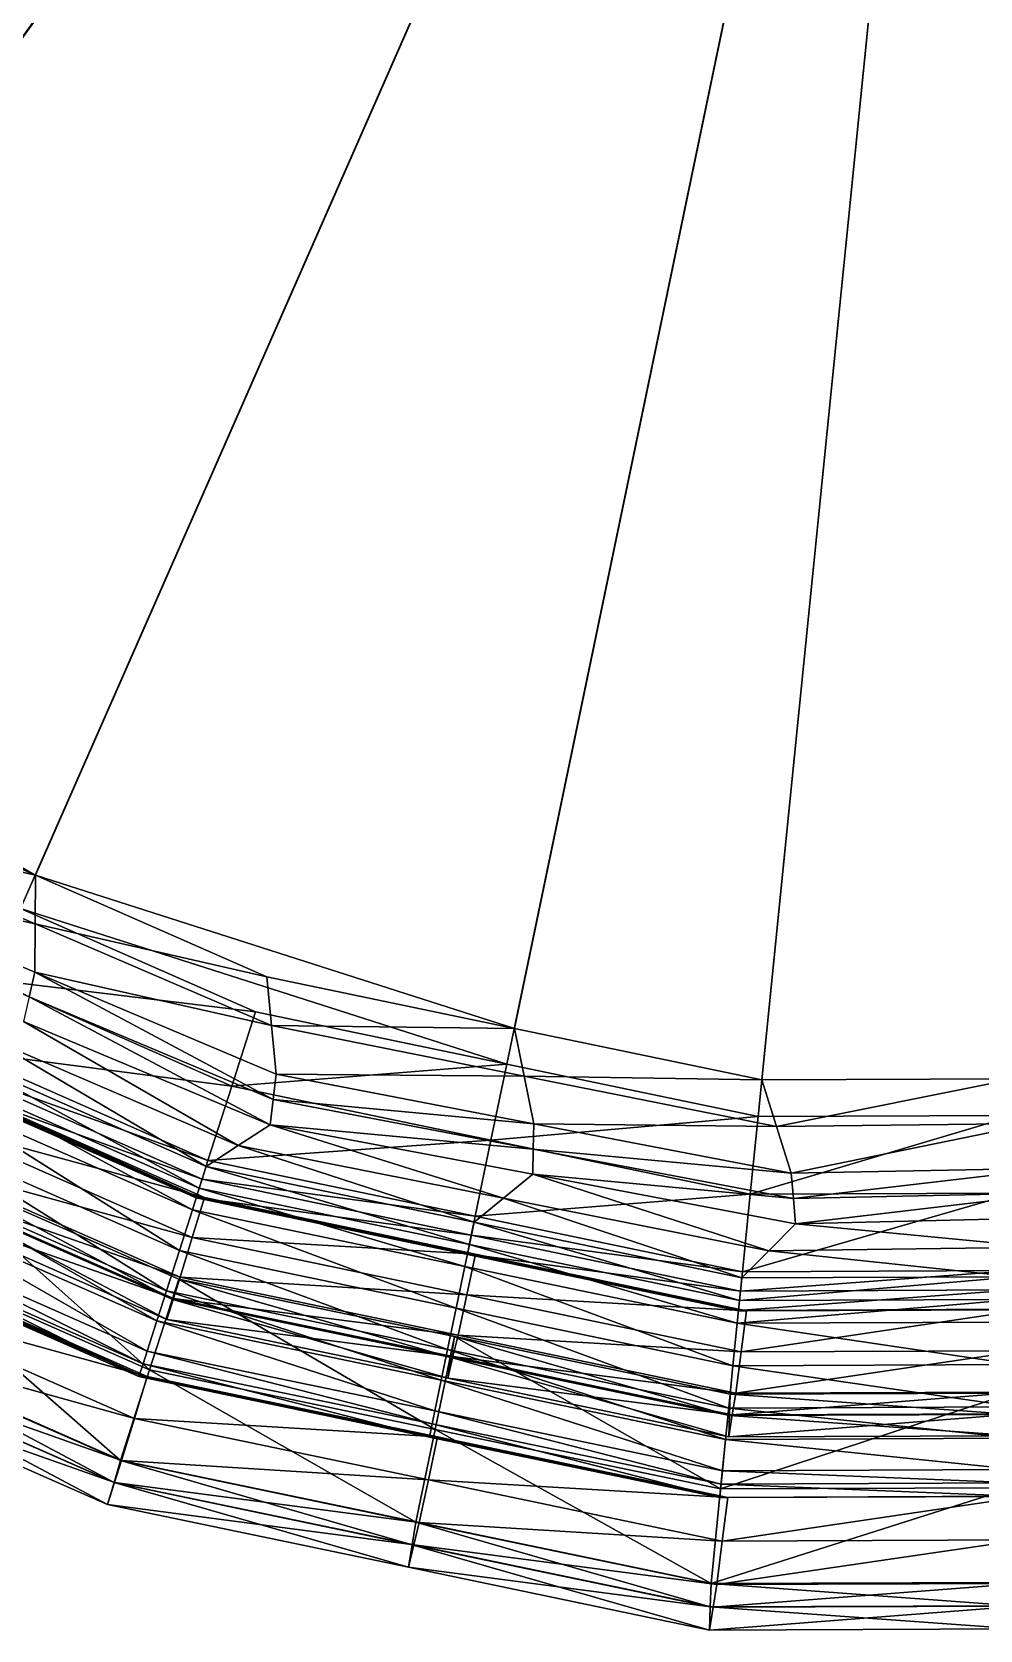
# Model space of a CAD drawing. Extents: x -0.89 to 1.27, y -1.13 to 1.5.
# Drawn here: x -0.168 to 0.181, y -1.134 to -0.547 of the extents above; entities that cross this region are included whole.
import ezdxf

# ---------------------------------------------------------------- set-up
doc = ezdxf.new("R2010")
doc.units = 0
doc.layers.add('NoName2', color=15, linetype='CONTINUOUS')

msp = doc.modelspace()

# ---------------------------------------------------------------- linework, layer by layer
at = {"layer": 'NoName2', "color": 0}
for points in [[(0.189727, -0.047198, 0.062977), (-0.474932, -0.650809, 0.062972), (-0.585905, -0.49943, 0.062969)], [(0.189721, -0.047525, 0.000983), (-0.574034, -0.492833, 0.000975), (-0.46476, -0.641896, 0.000978)], [(0.189727, -0.047198, 0.062977), (-0.33491, -0.775809, 0.062975), (-0.474932, -0.650809, 0.062972)], [(0.189721, -0.047525, 0.000983), (-0.46476, -0.641896, 0.000978), (-0.326882, -0.764982, 0.000981)], [(0.189727, -0.047198, 0.062977), (-0.171959, -0.868964, 0.062979), (-0.33491, -0.775809, 0.062975)], [(0.189721, -0.047525, 0.000983), (-0.326882, -0.764982, 0.000981), (-0.166427, -0.856711, 0.000985)], [(0.189727, -0.047198, 0.062977), (0.0068, -0.926205, 0.062982), (-0.171959, -0.868964, 0.062979)], [(0.189721, -0.047525, 0.000983), (-0.166427, -0.856711, 0.000985), (0.009595, -0.913075, 0.000988)], [(0.189727, -0.047198, 0.062977), (0.099188, -0.945431, 0.062984), (0.0068, -0.926205, 0.062982)], [(0.189721, -0.047525, 0.000983), (0.009595, -0.913075, 0.000988), (0.100568, -0.932007, 0.00099)], [(0.193554, -0.945028, 0.062985), (0.099188, -0.945431, 0.062984), (0.189727, -0.047198, 0.062977)], [(0.193489, -0.93161, 0.000991), (0.189721, -0.047525, 0.000983), (0.100568, -0.932007, 0.00099)], [(-0.166427, -0.856711, 0.000985), (-0.326882, -0.764982, 0.000981), (-0.251475, -0.819279, 0.000983)], [(-0.166427, -0.856711, 0.000985), (-0.251475, -0.819279, 0.000983), (-0.253504, -0.837122, 0.011694)], [(-0.16658, -0.874572, 0.011292), (-0.253504, -0.837122, 0.011694), (-0.255533, -0.854966, 0.022404)], [(-0.16658, -0.874572, 0.011292), (-0.166427, -0.856711, 0.000985), (-0.253504, -0.837122, 0.011694)], [(-0.166733, -0.892433, 0.021599), (-0.255533, -0.854966, 0.022404), (-0.168806, -0.901486, 0.023478)], [(-0.166733, -0.892433, 0.021599), (-0.16658, -0.874572, 0.011292), (-0.255533, -0.854966, 0.022404)], [(-0.081378, -0.894144, 0.000986), (-0.166427, -0.856711, 0.000985), (-0.16658, -0.874572, 0.011292)], [(0.009595, -0.913075, 0.000988), (-0.166427, -0.856711, 0.000985), (-0.081378, -0.894144, 0.000986)], [(-0.171959, -0.868964, 0.062979), (-0.085587, -0.906979, 0.06298), (-0.183423, -0.895073, 0.095732)], [(0.0068, -0.926205, 0.062982), (-0.085587, -0.906979, 0.06298), (-0.171959, -0.868964, 0.062979)], [(-0.079655, -0.912022, 0.01089), (-0.16658, -0.874572, 0.011292), (-0.166733, -0.892433, 0.021599)], [(-0.079655, -0.912022, 0.01089), (-0.081378, -0.894144, 0.000986), (-0.16658, -0.874572, 0.011292)], [(-0.079057, -0.939171, 0.022469), (-0.166733, -0.892433, 0.021599), (-0.168806, -0.901486, 0.023478)], [(-0.077933, -0.929901, 0.020795), (-0.079655, -0.912022, 0.01089), (-0.166733, -0.892433, 0.021599)], [(-0.077933, -0.929901, 0.020795), (-0.166733, -0.892433, 0.021599), (-0.079057, -0.939171, 0.022469)], [(-0.183423, -0.895073, 0.095732), (-0.094314, -0.934291, 0.095734), (-0.194886, -0.92118, 0.128486)], [(-0.085587, -0.906979, 0.06298), (-0.094314, -0.934291, 0.095734), (-0.183423, -0.895073, 0.095732)], [(0.009595, -0.913075, 0.000988), (-0.081378, -0.894144, 0.000986), (-0.079655, -0.912022, 0.01089)], [(-0.08018, -0.948442, 0.024144), (-0.168806, -0.901486, 0.023478), (-0.170879, -0.910538, 0.025356)], [(-0.079057, -0.939171, 0.022469), (-0.168806, -0.901486, 0.023478), (-0.08018, -0.948442, 0.024144)], [(-0.085587, -0.906979, 0.06298), (0.0068, -0.926205, 0.062982), (-0.094314, -0.934291, 0.095734)], [(-0.091928, -0.956101, 0.027034), (-0.170879, -0.910538, 0.025356), (-0.183299, -0.916894, 0.027639)], [(-0.08018, -0.948442, 0.024144), (-0.170879, -0.910538, 0.025356), (-0.091928, -0.956101, 0.027034)], [(0.013156, -0.930581, 0.010445), (0.009595, -0.913075, 0.000988), (-0.079655, -0.912022, 0.01089)], [(0.013156, -0.930581, 0.010445), (-0.079655, -0.912022, 0.01089), (-0.077933, -0.929901, 0.020795)], [(0.100568, -0.932007, 0.00099), (0.009595, -0.913075, 0.000988), (0.013156, -0.930581, 0.010445)], [(-0.194886, -0.92118, 0.128486), (-0.103041, -0.961604, 0.128488), (-0.197723, -0.927687, 0.161239)], [(-0.103675, -0.963759, 0.029924), (-0.183299, -0.916894, 0.027639), (-0.195719, -0.923249, 0.029923)], [(-0.094314, -0.934291, 0.095734), (-0.103041, -0.961604, 0.128488), (-0.194886, -0.92118, 0.128486)], [(-0.091928, -0.956101, 0.027034), (-0.183299, -0.916894, 0.027639), (-0.103675, -0.963759, 0.029924)], [(-0.197723, -0.927687, 0.161239), (-0.105201, -0.968409, 0.161241), (-0.20056, -0.934195, 0.193993)], [(-0.106235, -0.971755, 0.029925), (-0.195719, -0.923249, 0.029923), (-0.199082, -0.93089, 0.029923)], [(-0.103041, -0.961604, 0.128488), (-0.105201, -0.968409, 0.161241), (-0.197723, -0.927687, 0.161239)], [(-0.103675, -0.963759, 0.029924), (-0.195719, -0.923249, 0.029923), (-0.106235, -0.971755, 0.029925)], [(0.0068, -0.926205, 0.062982), (0.001001, -0.954127, 0.095736), (-0.094314, -0.934291, 0.095734)], [(0.0068, -0.926205, 0.062982), (0.099188, -0.945431, 0.062984), (0.001001, -0.954127, 0.095736)], [(-0.108795, -0.979751, 0.029925), (-0.199082, -0.93089, 0.029923), (-0.202445, -0.938532, 0.029923)], [(-0.106235, -0.971755, 0.029925), (-0.199082, -0.93089, 0.029923), (-0.108795, -0.979751, 0.029925)], [(0.016716, -0.948086, 0.019903), (-0.077933, -0.929901, 0.020795), (-0.079057, -0.939171, 0.022469)], [(0.016716, -0.948086, 0.019903), (0.013156, -0.930581, 0.010445), (-0.077933, -0.929901, 0.020795)], [(0.105966, -0.949139, 0.010001), (0.013156, -0.930581, 0.010445), (0.016716, -0.948086, 0.019903)], [(0.105966, -0.949139, 0.010001), (0.100568, -0.932007, 0.00099), (0.013156, -0.930581, 0.010445)], [(0.193489, -0.93161, 0.000991), (0.100568, -0.932007, 0.00099), (0.105966, -0.949139, 0.010001)], [(0.200607, -0.947995, 0.009532), (0.193489, -0.93161, 0.000991), (0.105966, -0.949139, 0.010001)], [(-0.113567, -0.994651, 0.045885), (-0.202445, -0.938532, 0.029923), (-0.208714, -0.952775, 0.045883)], [(-0.197564, -0.934168, 3.374561), (-0.104367, -0.975228, 3.374632), (-0.203205, -0.948299, 3.402791)], [(-0.108795, -0.979751, 0.029925), (-0.202445, -0.938532, 0.029923), (-0.113567, -0.994651, 0.045885)], [(-0.200564, -0.934345, 2.848745), (-0.107364, -0.975365, 2.848746), (-0.199064, -0.934257, 3.111653)], [(-0.200563, -0.934323, 0.2595), (-0.107363, -0.975344, 0.259502), (-0.200564, -0.934334, 1.554122)], [(-0.107363, -0.975344, 0.259502), (-0.107364, -0.975354, 1.554124), (-0.200564, -0.934334, 1.554122)], [(-0.200564, -0.934334, 1.554122), (-0.107364, -0.975354, 1.554124), (-0.200564, -0.934345, 2.848745)], [(-0.107364, -0.975354, 1.554124), (-0.107364, -0.975365, 2.848746), (-0.200564, -0.934345, 2.848745)], [(-0.200562, -0.934259, 0.226746), (-0.107362, -0.975279, 0.226748), (-0.200563, -0.934323, 0.2595)], [(-0.107362, -0.975279, 0.226748), (-0.107363, -0.975344, 0.259502), (-0.200563, -0.934323, 0.2595)], [(-0.20056, -0.934195, 0.193993), (-0.107361, -0.975215, 0.193995), (-0.200562, -0.934259, 0.226746)], [(-0.107361, -0.975215, 0.193995), (-0.107362, -0.975279, 0.226748), (-0.200562, -0.934259, 0.226746)], [(-0.105201, -0.968409, 0.161241), (-0.107361, -0.975215, 0.193995), (-0.20056, -0.934195, 0.193993)], [(-0.199064, -0.934257, 3.111653), (-0.105865, -0.975296, 3.111689), (-0.197564, -0.934168, 3.374561)], [(-0.107364, -0.975365, 2.848746), (-0.105865, -0.975296, 3.111689), (-0.199064, -0.934257, 3.111653)], [(-0.105865, -0.975296, 3.111689), (-0.104367, -0.975228, 3.374632), (-0.197564, -0.934168, 3.374561)], [(-0.094314, -0.934291, 0.095734), (0.001001, -0.954127, 0.095736), (-0.103041, -0.961604, 0.128488)], [(0.016567, -0.957372, 0.021381), (-0.079057, -0.939171, 0.022469), (-0.08018, -0.948442, 0.024144)], [(0.016567, -0.957372, 0.021381), (0.016716, -0.948086, 0.019903), (-0.079057, -0.939171, 0.022469)], [(0.099188, -0.945431, 0.062984), (0.096317, -0.973962, 0.095737), (0.001001, -0.954127, 0.095736)], [(0.193554, -0.945028, 0.062985), (0.193674, -0.973547, 0.095739), (0.096317, -0.973962, 0.095737)], [(0.099188, -0.945431, 0.062984), (0.193554, -0.945028, 0.062985), (0.096317, -0.973962, 0.095737)], [(-0.203205, -0.948299, 3.402791), (-0.108834, -0.989861, 3.402864), (-0.208845, -0.962429, 3.431021)], [(-0.104367, -0.975228, 3.374632), (-0.108834, -0.989861, 3.402864), (-0.203205, -0.948299, 3.402791)], [(0.005599, -0.975453, 0.026392), (-0.08018, -0.948442, 0.024144), (-0.091928, -0.956101, 0.027034)], [(0.016417, -0.966658, 0.022858), (-0.08018, -0.948442, 0.024144), (0.005599, -0.975453, 0.026392)], [(0.016417, -0.966658, 0.022858), (0.016567, -0.957372, 0.021381), (-0.08018, -0.948442, 0.024144)], [(0.111365, -0.966271, 0.019012), (0.016716, -0.948086, 0.019903), (0.016567, -0.957372, 0.021381)], [(0.111365, -0.966271, 0.019012), (0.105966, -0.949139, 0.010001), (0.016716, -0.948086, 0.019903)], [(0.200607, -0.947995, 0.009532), (0.105966, -0.949139, 0.010001), (0.111365, -0.966271, 0.019012)], [(0.207726, -0.96438, 0.018072), (0.200607, -0.947995, 0.009532), (0.111365, -0.966271, 0.019012)], [(-0.118339, -1.009553, 0.061845), (-0.208714, -0.952775, 0.045883), (-0.214983, -0.967017, 0.061843)], [(-0.113567, -0.994651, 0.045885), (-0.208714, -0.952775, 0.045883), (-0.118339, -1.009553, 0.061845)], [(-0.00522, -0.984248, 0.029926), (-0.091928, -0.956101, 0.027034), (-0.103675, -0.963759, 0.029924)], [(0.001001, -0.954127, 0.095736), (-0.004797, -0.982049, 0.128489), (-0.103041, -0.961604, 0.128488)], [(0.005599, -0.975453, 0.026392), (-0.091928, -0.956101, 0.027034), (-0.00522, -0.984248, 0.029926)], [(0.001001, -0.954127, 0.095736), (0.096317, -0.973962, 0.095737), (-0.004797, -0.982049, 0.128489)], [(-0.208845, -0.962429, 3.431021), (-0.1133, -1.004494, 3.431094), (-0.211826, -0.969998, 3.458947)], [(-0.108834, -0.989861, 3.402864), (-0.1133, -1.004494, 3.431094), (-0.208845, -0.962429, 3.431021)], [(-0.103041, -0.961604, 0.128488), (-0.004797, -0.982049, 0.128489), (-0.105201, -0.968409, 0.161241)], [(0.11219, -0.975572, 0.020292), (0.016567, -0.957372, 0.021381), (0.016417, -0.966658, 0.022858)], [(0.11219, -0.975572, 0.020292), (0.111365, -0.966271, 0.019012), (0.016567, -0.957372, 0.021381)], [(-0.124487, -1.038559, 3.541458), (-0.222624, -0.995417, 3.541391), (-0.208586, -0.963559, 3.541404)], [(-0.214983, -0.967017, 0.061843), (-0.219624, -0.977563, 0.094484), (-0.121872, -1.020586, 0.094486)], [(-0.118339, -1.009553, 0.061845), (-0.214983, -0.967017, 0.061843), (-0.121872, -1.020586, 0.094486)], [(-0.211696, -0.970563, 3.514138), (-0.116007, -1.012645, 3.514206), (-0.208586, -0.963559, 3.541404)], [(-0.113807, -1.005225, 3.541469), (-0.124487, -1.038559, 3.541458), (-0.208586, -0.963559, 3.541404)], [(-0.116007, -1.012645, 3.514206), (-0.113807, -1.005225, 3.541469), (-0.208586, -0.963559, 3.541404)], [(-0.105201, -0.968409, 0.161241), (-0.006233, -0.989005, 0.161243), (-0.107361, -0.975215, 0.193995)], [(-0.006921, -0.992422, 0.029926), (-0.103675, -0.963759, 0.029924), (-0.106235, -0.971755, 0.029925)], [(-0.004797, -0.982049, 0.128489), (-0.006233, -0.989005, 0.161243), (-0.105201, -0.968409, 0.161241)], [(-0.00522, -0.984248, 0.029926), (-0.103675, -0.963759, 0.029924), (-0.006921, -0.992422, 0.029926)], [(0.103125, -0.994805, 0.02575), (0.016417, -0.966658, 0.022858), (0.005599, -0.975453, 0.026392)], [(0.113014, -0.984873, 0.021572), (0.016417, -0.966658, 0.022858), (0.103125, -0.994805, 0.02575)], [(0.113014, -0.984873, 0.021572), (0.11219, -0.975572, 0.020292), (0.016417, -0.966658, 0.022858)], [(0.207726, -0.96438, 0.018072), (0.111365, -0.966271, 0.019012), (0.11219, -0.975572, 0.020292)], [(0.209507, -0.973493, 0.01917), (0.207726, -0.96438, 0.018072), (0.11219, -0.975572, 0.020292)], [(-0.211826, -0.969998, 3.458947), (-0.115754, -1.012279, 3.459018), (-0.214806, -0.977567, 3.486873)], [(-0.214806, -0.977567, 3.486873), (-0.118207, -1.020065, 3.486943), (-0.211696, -0.970563, 3.514138)], [(-0.1133, -1.004494, 3.431094), (-0.115754, -1.012279, 3.459018), (-0.211826, -0.969998, 3.458947)], [(-0.118207, -1.020065, 3.486943), (-0.116007, -1.012645, 3.514206), (-0.211696, -0.970563, 3.514138)], [(-0.008622, -1.000597, 0.029926), (-0.106235, -0.971755, 0.029925), (-0.108795, -0.979751, 0.029925)], [(-0.006921, -0.992422, 0.029926), (-0.106235, -0.971755, 0.029925), (-0.008622, -1.000597, 0.029926)], [(0.096317, -0.973962, 0.095737), (0.093446, -1.002493, 0.128491), (-0.004797, -0.982049, 0.128489)], [(0.193674, -0.973547, 0.095739), (0.193793, -1.002065, 0.128493), (0.093446, -1.002493, 0.128491)], [(0.096317, -0.973962, 0.095737), (0.193674, -0.973547, 0.095739), (0.093446, -1.002493, 0.128491)], [(0.209507, -0.973493, 0.01917), (0.11219, -0.975572, 0.020292), (0.113014, -0.984873, 0.021572)], [(0.211288, -0.982607, 0.020267), (0.209507, -0.973493, 0.01917), (0.113014, -0.984873, 0.021572)], [(-0.219624, -0.977563, 0.094484), (-0.224266, -0.988109, 0.127125), (-0.125405, -1.03162, 0.127127)], [(-0.121872, -1.020586, 0.094486), (-0.219624, -0.977563, 0.094484), (-0.125405, -1.03162, 0.127127)], [(-0.115754, -1.012279, 3.459018), (-0.118207, -1.020065, 3.486943), (-0.214806, -0.977567, 3.486873)], [(-0.108795, -0.979751, 0.029925), (-0.113567, -0.994651, 0.045885), (-0.011792, -1.015831, 0.045887)], [(-0.104367, -0.975228, 3.374632), (-0.004692, -0.996023, 3.374705), (-0.108834, -0.989861, 3.402864)], [(-0.008622, -1.000597, 0.029926), (-0.108795, -0.979751, 0.029925), (-0.011792, -1.015831, 0.045887)], [(-0.107364, -0.975365, 2.848746), (-0.007672, -0.996111, 2.848748), (-0.105865, -0.975296, 3.111689)], [(-0.107363, -0.975344, 0.259502), (-0.007671, -0.996089, 0.259503), (-0.107364, -0.975354, 1.554124)], [(-0.007671, -0.996089, 0.259503), (-0.007672, -0.9961, 1.554126), (-0.107364, -0.975354, 1.554124)], [(-0.107364, -0.975354, 1.554124), (-0.007672, -0.9961, 1.554126), (-0.107364, -0.975365, 2.848746)], [(-0.007672, -0.9961, 1.554126), (-0.007672, -0.996111, 2.848748), (-0.107364, -0.975365, 2.848746)], [(-0.107362, -0.975279, 0.226748), (-0.00767, -0.996025, 0.22675), (-0.107363, -0.975344, 0.259502)], [(-0.00767, -0.996025, 0.22675), (-0.007671, -0.996089, 0.259503), (-0.107363, -0.975344, 0.259502)], [(-0.107361, -0.975215, 0.193995), (-0.007669, -0.995961, 0.193996), (-0.107362, -0.975279, 0.226748)], [(-0.007669, -0.995961, 0.193996), (-0.00767, -0.996025, 0.22675), (-0.107362, -0.975279, 0.226748)], [(-0.006233, -0.989005, 0.161243), (-0.007669, -0.995961, 0.193996), (-0.107361, -0.975215, 0.193995)], [(-0.105865, -0.975296, 3.111689), (-0.006182, -0.996067, 3.111727), (-0.104367, -0.975228, 3.374632)], [(-0.007672, -0.996111, 2.848748), (-0.006182, -0.996067, 3.111727), (-0.105865, -0.975296, 3.111689)], [(-0.006182, -0.996067, 3.111727), (-0.004692, -0.996023, 3.374705), (-0.104367, -0.975228, 3.374632)], [(0.093235, -1.004736, 0.029928), (0.005599, -0.975453, 0.026392), (-0.00522, -0.984248, 0.029926)], [(0.103125, -0.994805, 0.02575), (0.005599, -0.975453, 0.026392), (0.093235, -1.004736, 0.029928)], [(0.092393, -1.01309, 0.029928), (-0.00522, -0.984248, 0.029926), (-0.006921, -0.992422, 0.029926)], [(-0.004797, -0.982049, 0.128489), (0.093446, -1.002493, 0.128491), (-0.006233, -0.989005, 0.161243)], [(0.093235, -1.004736, 0.029928), (-0.00522, -0.984248, 0.029926), (0.092393, -1.01309, 0.029928)], [(0.202543, -0.993457, 0.025099), (0.113014, -0.984873, 0.021572), (0.103125, -0.994805, 0.02575)], [(0.211288, -0.982607, 0.020267), (0.113014, -0.984873, 0.021572), (0.202543, -0.993457, 0.025099)], [(-0.226243, -0.9926, 0.159765), (-0.22822, -0.997092, 0.192406), (-0.128415, -1.041019, 0.192408)], [(-0.224266, -0.988109, 0.127125), (-0.226243, -0.9926, 0.159765), (-0.12691, -1.036319, 0.159767)], [(-0.12691, -1.036319, 0.159767), (-0.226243, -0.9926, 0.159765), (-0.128415, -1.041019, 0.192408)], [(-0.125405, -1.03162, 0.127127), (-0.224266, -0.988109, 0.127125), (-0.12691, -1.036319, 0.159767)], [(-0.108834, -0.989861, 3.402864), (-0.007904, -1.010911, 3.402937), (-0.1133, -1.004494, 3.431094)], [(-0.004692, -0.996023, 3.374705), (-0.007904, -1.010911, 3.402937), (-0.108834, -0.989861, 3.402864)], [(0.091551, -1.021443, 0.029928), (-0.006921, -0.992422, 0.029926), (-0.008622, -1.000597, 0.029926)], [(-0.006233, -0.989005, 0.161243), (0.092735, -1.0096, 0.161245), (-0.007669, -0.995961, 0.193996)], [(0.092393, -1.01309, 0.029928), (-0.006921, -0.992422, 0.029926), (0.091551, -1.021443, 0.029928)], [(0.093446, -1.002493, 0.128491), (0.092735, -1.0096, 0.161245), (-0.006233, -0.989005, 0.161243)], [(-0.135167, -1.071893, 3.541447), (-0.236662, -1.027275, 3.541376), (-0.222624, -0.995417, 3.541391)], [(-0.225173, -0.996958, 3.374549), (-0.231161, -1.011856, 3.402777), (-0.125372, -1.040928, 3.374626)], [(-0.22822, -0.997092, 0.192406), (-0.228218, -0.997087, 0.225047), (-0.128414, -1.041014, 0.225049)], [(-0.128415, -1.041019, 0.192408), (-0.22822, -0.997092, 0.192406), (-0.128414, -1.041014, 0.225049)], [(-0.228218, -0.997112, 2.851573), (-0.226695, -0.997036, 3.113062), (-0.126893, -1.040983, 3.113101)], [(-0.228218, -0.997087, 0.225047), (-0.228217, -0.997084, 0.257687), (-0.128413, -1.04101, 0.257689)], [(-0.128414, -1.041014, 0.225049), (-0.228218, -0.997087, 0.225047), (-0.128413, -1.04101, 0.257689)], [(-0.228217, -0.997098, 1.55463), (-0.228218, -0.997112, 2.851573), (-0.128413, -1.041039, 2.851576)], [(-0.128413, -1.041039, 2.851576), (-0.228218, -0.997112, 2.851573), (-0.126893, -1.040983, 3.113101)], [(-0.228217, -0.997084, 0.257687), (-0.228217, -0.997098, 1.55463), (-0.128413, -1.041024, 1.554632)], [(-0.128413, -1.04101, 0.257689), (-0.228217, -0.997084, 0.257687), (-0.128413, -1.041024, 1.554632)], [(-0.128413, -1.041024, 1.554632), (-0.228217, -0.997098, 1.55463), (-0.128413, -1.041039, 2.851576)], [(-0.226695, -0.997036, 3.113062), (-0.225173, -0.996958, 3.374549), (-0.126893, -1.040983, 3.113101)], [(-0.126893, -1.040983, 3.113101), (-0.225173, -0.996958, 3.374549), (-0.125372, -1.040928, 3.374626)], [(-0.124487, -1.038559, 3.541458), (-0.135167, -1.071893, 3.541447), (-0.222624, -0.995417, 3.541391)], [(-0.113567, -0.994651, 0.045885), (-0.118339, -1.009553, 0.061845), (-0.014963, -1.031065, 0.061847)], [(-0.011792, -1.015831, 0.045887), (-0.113567, -0.994651, 0.045885), (-0.014963, -1.031065, 0.061847)], [(-0.004692, -0.996023, 3.374705), (0.094983, -1.016819, 3.374778), (-0.007904, -1.010911, 3.402937)], [(-0.007672, -0.996111, 2.848748), (0.09202, -1.016856, 2.848749), (-0.006182, -0.996067, 3.111727)], [(-0.007671, -0.996089, 0.259503), (0.092021, -1.016835, 0.259505), (-0.007672, -0.9961, 1.554126)], [(0.092021, -1.016835, 0.259505), (0.09202, -1.016846, 1.554128), (-0.007672, -0.9961, 1.554126)], [(-0.007672, -0.9961, 1.554126), (0.09202, -1.016846, 1.554128), (-0.007672, -0.996111, 2.848748)], [(0.09202, -1.016846, 1.554128), (0.09202, -1.016856, 2.848749), (-0.007672, -0.996111, 2.848748)], [(-0.00767, -0.996025, 0.22675), (0.092022, -1.016771, 0.226752), (-0.007671, -0.996089, 0.259503)], [(0.092022, -1.016771, 0.226752), (0.092021, -1.016835, 0.259505), (-0.007671, -0.996089, 0.259503)], [(-0.007669, -0.995961, 0.193996), (0.092024, -1.016707, 0.193998), (-0.00767, -0.996025, 0.22675)], [(0.092024, -1.016707, 0.193998), (0.092022, -1.016771, 0.226752), (-0.00767, -0.996025, 0.22675)], [(0.092735, -1.0096, 0.161245), (0.092024, -1.016707, 0.193998), (-0.007669, -0.995961, 0.193996)], [(-0.006182, -0.996067, 3.111727), (0.093501, -1.016838, 3.111764), (-0.004692, -0.996023, 3.374705)], [(0.09202, -1.016856, 2.848749), (0.093501, -1.016838, 3.111764), (-0.006182, -0.996067, 3.111727)], [(0.093501, -1.016838, 3.111764), (0.094983, -1.016819, 3.374778), (-0.004692, -0.996023, 3.374705)], [(0.193799, -1.004308, 0.02993), (0.103125, -0.994805, 0.02575), (0.093235, -1.004736, 0.029928)], [(0.202543, -0.993457, 0.025099), (0.103125, -0.994805, 0.02575), (0.193799, -1.004308, 0.02993)], [(-0.008622, -1.000597, 0.029926), (-0.011792, -1.015831, 0.045887), (0.089982, -1.03701, 0.045889)], [(0.091551, -1.021443, 0.029928), (-0.008622, -1.000597, 0.029926), (0.089982, -1.03701, 0.045889)], [(0.193799, -1.004308, 0.02993), (0.093235, -1.004736, 0.029928), (0.092393, -1.01309, 0.029928)], [(0.193834, -1.012657, 0.02993), (0.193799, -1.004308, 0.02993), (0.092393, -1.01309, 0.029928)], [(0.193793, -1.002065, 0.128493), (0.193822, -1.009169, 0.161246), (0.092735, -1.0096, 0.161245)], [(0.093446, -1.002493, 0.128491), (0.193793, -1.002065, 0.128493), (0.092735, -1.0096, 0.161245)], [(-0.019529, -1.06041, 3.541533), (-0.124487, -1.038559, 3.541458), (-0.113807, -1.005225, 3.541469)], [(-0.118339, -1.009553, 0.061845), (-0.121872, -1.020586, 0.094486), (-0.017311, -1.042346, 0.094488)], [(-0.014963, -1.031065, 0.061847), (-0.118339, -1.009553, 0.061845), (-0.017311, -1.042346, 0.094488)], [(-0.116007, -1.012645, 3.514206), (-0.013666, -1.033959, 3.51428), (-0.113807, -1.005225, 3.541469)], [(-0.1133, -1.004494, 3.431094), (-0.011115, -1.025799, 3.43117), (-0.115754, -1.012279, 3.459018)], [(-0.013666, -1.033959, 3.51428), (-0.01244, -1.026328, 3.541541), (-0.113807, -1.005225, 3.541469)], [(-0.01244, -1.026328, 3.541541), (-0.019529, -1.06041, 3.541533), (-0.113807, -1.005225, 3.541469)], [(-0.007904, -1.010911, 3.402937), (-0.011115, -1.025799, 3.43117), (-0.1133, -1.004494, 3.431094)], [(0.193822, -1.009169, 0.161246), (0.193851, -1.016272, 0.194), (0.092024, -1.016707, 0.193998)], [(0.092735, -1.0096, 0.161245), (0.193822, -1.009169, 0.161246), (0.092024, -1.016707, 0.193998)], [(-0.231161, -1.011856, 3.402777), (-0.237148, -1.026754, 3.431005), (-0.130103, -1.056363, 3.402854)], [(-0.125372, -1.040928, 3.374626), (-0.231161, -1.011856, 3.402777), (-0.130103, -1.056363, 3.402854)], [(-0.115754, -1.012279, 3.459018), (-0.013004, -1.033695, 3.459094), (-0.118207, -1.020065, 3.486943)], [(-0.118207, -1.020065, 3.486943), (-0.014893, -1.041589, 3.487019), (-0.116007, -1.012645, 3.514206)], [(-0.014893, -1.041589, 3.487019), (-0.013666, -1.033959, 3.51428), (-0.116007, -1.012645, 3.514206)], [(-0.011115, -1.025799, 3.43117), (-0.013004, -1.033695, 3.459094), (-0.115754, -1.012279, 3.459018)], [(-0.011792, -1.015831, 0.045887), (-0.014963, -1.031065, 0.061847), (0.088413, -1.052578, 0.061849)], [(0.089982, -1.03701, 0.045889), (-0.011792, -1.015831, 0.045887), (0.088413, -1.052578, 0.061849)], [(-0.007904, -1.010911, 3.402937), (0.093027, -1.031962, 3.403012), (-0.011115, -1.025799, 3.43117)], [(0.094983, -1.016819, 3.374778), (0.093027, -1.031962, 3.403012), (-0.007904, -1.010911, 3.402937)], [(0.193834, -1.012657, 0.02993), (0.092393, -1.01309, 0.029928), (0.091551, -1.021443, 0.029928)], [(0.19387, -1.021006, 0.02993), (0.193834, -1.012657, 0.02993), (0.091551, -1.021443, 0.029928)], [(-0.121872, -1.020586, 0.094486), (-0.125405, -1.03162, 0.127127), (-0.019658, -1.053627, 0.127129)], [(-0.017311, -1.042346, 0.094488), (-0.121872, -1.020586, 0.094486), (-0.019658, -1.053627, 0.127129)], [(-0.013004, -1.033695, 3.459094), (-0.014893, -1.041589, 3.487019), (-0.118207, -1.020065, 3.486943)], [(0.091551, -1.021443, 0.029928), (0.089982, -1.03701, 0.045889), (0.193936, -1.036567, 0.04589)], [(0.19387, -1.021006, 0.02993), (0.091551, -1.021443, 0.029928), (0.193936, -1.036567, 0.04589)], [(0.193848, -1.016401, 0.259507), (0.193847, -1.016412, 1.554129), (0.09202, -1.016846, 1.554128)], [(0.092021, -1.016835, 0.259505), (0.193848, -1.016401, 0.259507), (0.09202, -1.016846, 1.554128)], [(0.193847, -1.016412, 1.554129), (0.193847, -1.016423, 2.848752), (0.09202, -1.016856, 2.848749)], [(0.09202, -1.016846, 1.554128), (0.193847, -1.016412, 1.554129), (0.09202, -1.016856, 2.848749)], [(0.09202, -1.016856, 2.848749), (0.193847, -1.016423, 2.848752), (0.093501, -1.016838, 3.111764)], [(0.193849, -1.016336, 0.226753), (0.193848, -1.016401, 0.259507), (0.092021, -1.016835, 0.259505)], [(0.092022, -1.016771, 0.226752), (0.193849, -1.016336, 0.226753), (0.092021, -1.016835, 0.259505)], [(0.193851, -1.016272, 0.194), (0.193849, -1.016336, 0.226753), (0.092022, -1.016771, 0.226752)], [(0.092024, -1.016707, 0.193998), (0.193851, -1.016272, 0.194), (0.092022, -1.016771, 0.226752)], [(0.196779, -1.016445, 3.37485), (0.196105, -1.031585, 3.403087), (0.093027, -1.031962, 3.403012)], [(0.094983, -1.016819, 3.374778), (0.196779, -1.016445, 3.37485), (0.093027, -1.031962, 3.403012)], [(0.193847, -1.016423, 2.848752), (0.195313, -1.016434, 3.111801), (0.093501, -1.016838, 3.111764)], [(0.093501, -1.016838, 3.111764), (0.195313, -1.016434, 3.111801), (0.094983, -1.016819, 3.374778)], [(0.195313, -1.016434, 3.111801), (0.196779, -1.016445, 3.37485), (0.094983, -1.016819, 3.374778)], [(-0.237148, -1.026754, 3.431005), (-0.240285, -1.034654, 3.458928), (-0.134833, -1.071799, 3.431082)], [(-0.240042, -1.034915, 3.514114), (-0.236662, -1.027275, 3.541376), (-0.137572, -1.079979, 3.514186)], [(-0.130103, -1.056363, 3.402854), (-0.237148, -1.026754, 3.431005), (-0.134833, -1.071799, 3.431082)], [(-0.137572, -1.079979, 3.514186), (-0.236662, -1.027275, 3.541376), (-0.135167, -1.071893, 3.541447)], [(0.085429, -1.082261, 3.541606), (-0.019529, -1.06041, 3.541533), (-0.01244, -1.026328, 3.541541)], [(-0.013666, -1.033959, 3.51428), (0.088674, -1.055273, 3.514353), (-0.01244, -1.026328, 3.541541)], [(-0.011115, -1.025799, 3.43117), (0.09107, -1.047105, 3.431246), (-0.013004, -1.033695, 3.459094)], [(0.088927, -1.047431, 3.541613), (0.085429, -1.082261, 3.541606), (-0.01244, -1.026328, 3.541541)], [(0.088674, -1.055273, 3.514353), (0.088927, -1.047431, 3.541613), (-0.01244, -1.026328, 3.541541)], [(0.093027, -1.031962, 3.403012), (0.09107, -1.047105, 3.431246), (-0.011115, -1.025799, 3.43117)], [(-0.125405, -1.03162, 0.127127), (-0.12691, -1.036319, 0.159767), (-0.020658, -1.05843, 0.159769)], [(-0.019658, -1.053627, 0.127129), (-0.125405, -1.03162, 0.127127), (-0.020658, -1.05843, 0.159769)], [(-0.014963, -1.031065, 0.061847), (-0.017311, -1.042346, 0.094488), (0.087251, -1.064105, 0.09449)], [(0.088413, -1.052578, 0.061849), (-0.014963, -1.031065, 0.061847), (0.087251, -1.064105, 0.09449)], [(-0.013004, -1.033695, 3.459094), (0.089746, -1.05511, 3.459169), (-0.014893, -1.041589, 3.487019)], [(0.09107, -1.047105, 3.431246), (0.089746, -1.05511, 3.459169), (-0.013004, -1.033695, 3.459094)], [(0.196105, -1.031585, 3.403087), (0.19543, -1.046724, 3.431323), (0.09107, -1.047105, 3.431246)], [(0.093027, -1.031962, 3.403012), (0.196105, -1.031585, 3.403087), (0.09107, -1.047105, 3.431246)], [(-0.240285, -1.034654, 3.458928), (-0.243422, -1.042555, 3.486851), (-0.137405, -1.079932, 3.459004)], [(-0.243422, -1.042555, 3.486851), (-0.240042, -1.034915, 3.514114), (-0.139977, -1.088064, 3.486926)], [(-0.134833, -1.071799, 3.431082), (-0.240285, -1.034654, 3.458928), (-0.137405, -1.079932, 3.459004)], [(-0.139977, -1.088064, 3.486926), (-0.240042, -1.034915, 3.514114), (-0.137572, -1.079979, 3.514186)], [(-0.026618, -1.094492, 3.541523), (-0.135167, -1.071893, 3.541447), (-0.124487, -1.038559, 3.541458)], [(-0.12691, -1.036319, 0.159767), (-0.128415, -1.041019, 0.192408), (-0.021658, -1.063235, 0.19241)], [(-0.020658, -1.05843, 0.159769), (-0.12691, -1.036319, 0.159767), (-0.021658, -1.063235, 0.19241)], [(-0.019529, -1.06041, 3.541533), (-0.026618, -1.094492, 3.541523), (-0.124487, -1.038559, 3.541458)], [(-0.014893, -1.041589, 3.487019), (0.088421, -1.063115, 3.487093), (-0.013666, -1.033959, 3.51428)], [(0.088421, -1.063115, 3.487093), (0.088674, -1.055273, 3.514353), (-0.013666, -1.033959, 3.51428)], [(0.089982, -1.03701, 0.045889), (0.088413, -1.052578, 0.061849), (0.194002, -1.052128, 0.061851)], [(0.193936, -1.036567, 0.04589), (0.089982, -1.03701, 0.045889), (0.194002, -1.052128, 0.061851)], [(-0.137405, -1.079932, 3.459004), (-0.243422, -1.042555, 3.486851), (-0.139977, -1.088064, 3.486926)], [(-0.125372, -1.040928, 3.374626), (-0.130103, -1.056363, 3.402854), (-0.018634, -1.063198, 3.374705)], [(-0.128415, -1.041019, 0.192408), (-0.128414, -1.041014, 0.225049), (-0.021657, -1.063231, 0.225051)], [(-0.021658, -1.063235, 0.19241), (-0.128415, -1.041019, 0.192408), (-0.021657, -1.063231, 0.225051)], [(-0.128414, -1.041014, 0.225049), (-0.128413, -1.04101, 0.257689), (-0.021656, -1.063227, 0.257691)], [(-0.021657, -1.063231, 0.225051), (-0.128414, -1.041014, 0.225049), (-0.021656, -1.063227, 0.257691)], [(-0.128413, -1.041039, 2.851576), (-0.126893, -1.040983, 3.113101), (-0.020146, -1.063226, 3.11314)], [(-0.128413, -1.04101, 0.257689), (-0.128413, -1.041024, 1.554632), (-0.021657, -1.063241, 1.554634)], [(-0.021656, -1.063227, 0.257691), (-0.128413, -1.04101, 0.257689), (-0.021657, -1.063241, 1.554634)], [(-0.128413, -1.041024, 1.554632), (-0.128413, -1.041039, 2.851576), (-0.021657, -1.063255, 2.851577)], [(-0.021657, -1.063241, 1.554634), (-0.128413, -1.041024, 1.554632), (-0.021657, -1.063255, 2.851577)], [(-0.021657, -1.063255, 2.851577), (-0.128413, -1.041039, 2.851576), (-0.020146, -1.063226, 3.11314)], [(-0.126893, -1.040983, 3.113101), (-0.125372, -1.040928, 3.374626), (-0.020146, -1.063226, 3.11314)], [(-0.020146, -1.063226, 3.11314), (-0.125372, -1.040928, 3.374626), (-0.018634, -1.063198, 3.374705)], [(-0.017311, -1.042346, 0.094488), (-0.019658, -1.053627, 0.127129), (0.086089, -1.075632, 0.12713)], [(0.087251, -1.064105, 0.09449), (-0.017311, -1.042346, 0.094488), (0.086089, -1.075632, 0.12713)], [(0.089746, -1.05511, 3.459169), (0.088421, -1.063115, 3.487093), (-0.014893, -1.041589, 3.487019)], [(0.192451, -1.047053, 3.541688), (0.085429, -1.082261, 3.541606), (0.088927, -1.047431, 3.541613)], [(0.192621, -1.08187, 3.541685), (0.085429, -1.082261, 3.541606), (0.192451, -1.047053, 3.541688)], [(0.088674, -1.055273, 3.514353), (0.193192, -1.054891, 3.51443), (0.088927, -1.047431, 3.541613)], [(0.193192, -1.054891, 3.51443), (0.192451, -1.047053, 3.541688), (0.088927, -1.047431, 3.541613)], [(0.19543, -1.046724, 3.431323), (0.194682, -1.054727, 3.459246), (0.089746, -1.05511, 3.459169)], [(0.09107, -1.047105, 3.431246), (0.19543, -1.046724, 3.431323), (0.089746, -1.05511, 3.459169)], [(-0.130103, -1.056363, 3.402854), (-0.134833, -1.071799, 3.431082), (-0.022021, -1.078906, 3.402934)], [(-0.018634, -1.063198, 3.374705), (-0.130103, -1.056363, 3.402854), (-0.022021, -1.078906, 3.402934)], [(-0.019658, -1.053627, 0.127129), (-0.020658, -1.05843, 0.159769), (0.085594, -1.080541, 0.159771)], [(0.086089, -1.075632, 0.12713), (-0.019658, -1.053627, 0.127129), (0.085594, -1.080541, 0.159771)], [(0.088413, -1.052578, 0.061849), (0.087251, -1.064105, 0.09449), (0.194051, -1.063649, 0.094492)], [(0.194002, -1.052128, 0.061851), (0.088413, -1.052578, 0.061849), (0.194051, -1.063649, 0.094492)], [(0.194682, -1.054727, 3.459246), (0.193933, -1.06273, 3.48717), (0.088421, -1.063115, 3.487093)], [(0.089746, -1.05511, 3.459169), (0.194682, -1.054727, 3.459246), (0.088421, -1.063115, 3.487093)], [(0.088421, -1.063115, 3.487093), (0.193933, -1.06273, 3.48717), (0.088674, -1.055273, 3.514353)], [(0.193933, -1.06273, 3.48717), (0.193192, -1.054891, 3.51443), (0.088674, -1.055273, 3.514353)], [(0.081931, -1.117092, 3.541601), (-0.026618, -1.094492, 3.541523), (-0.019529, -1.06041, 3.541533)], [(-0.020658, -1.05843, 0.159769), (-0.021658, -1.063235, 0.19241), (0.085099, -1.085451, 0.192412)], [(0.085594, -1.080541, 0.159771), (-0.020658, -1.05843, 0.159769), (0.085099, -1.085451, 0.192412)], [(0.085429, -1.082261, 3.541606), (0.081931, -1.117092, 3.541601), (-0.019529, -1.06041, 3.541533)], [(-0.018634, -1.063198, 3.374705), (-0.022021, -1.078906, 3.402934), (0.088103, -1.085468, 3.374783)], [(-0.021658, -1.063235, 0.19241), (-0.021657, -1.063231, 0.225051), (0.085099, -1.085447, 0.225052)], [(0.085099, -1.085451, 0.192412), (-0.021658, -1.063235, 0.19241), (0.085099, -1.085447, 0.225052)], [(-0.021657, -1.063255, 2.851577), (-0.020146, -1.063226, 3.11314), (0.086601, -1.085469, 3.113181)], [(-0.021657, -1.063231, 0.225051), (-0.021656, -1.063227, 0.257691), (0.0851, -1.085443, 0.257693)], [(-0.021656, -1.063227, 0.257691), (-0.021657, -1.063241, 1.554634), (0.085099, -1.085457, 1.554636)], [(0.085099, -1.085447, 0.225052), (-0.021657, -1.063231, 0.225051), (0.0851, -1.085443, 0.257693)], [(-0.021657, -1.063241, 1.554634), (-0.021657, -1.063255, 2.851577), (0.085099, -1.085471, 2.851579)], [(0.085099, -1.085457, 1.554636), (-0.021657, -1.063241, 1.554634), (0.085099, -1.085471, 2.851579)], [(0.085099, -1.085471, 2.851579), (-0.021657, -1.063255, 2.851577), (0.086601, -1.085469, 3.113181)], [(0.0851, -1.085443, 0.257693), (-0.021656, -1.063227, 0.257691), (0.085099, -1.085457, 1.554636)], [(-0.020146, -1.063226, 3.11314), (-0.018634, -1.063198, 3.374705), (0.086601, -1.085469, 3.113181)], [(0.086601, -1.085469, 3.113181), (-0.018634, -1.063198, 3.374705), (0.088103, -1.085468, 3.374783)], [(0.087251, -1.064105, 0.09449), (0.086089, -1.075632, 0.12713), (0.1941, -1.075172, 0.127132)], [(0.194051, -1.063649, 0.094492), (0.087251, -1.064105, 0.09449), (0.1941, -1.075172, 0.127132)], [(-0.137572, -1.079979, 3.514186), (-0.135167, -1.071893, 3.541447), (-0.027981, -1.102804, 3.514265)], [(-0.134833, -1.071799, 3.431082), (-0.137405, -1.079932, 3.459004), (-0.025407, -1.094615, 3.431164)], [(-0.027981, -1.102804, 3.514265), (-0.135167, -1.071893, 3.541447), (-0.026618, -1.094492, 3.541523)], [(-0.022021, -1.078906, 3.402934), (-0.134833, -1.071799, 3.431082), (-0.025407, -1.094615, 3.431164)], [(-0.137405, -1.079932, 3.459004), (-0.139977, -1.088064, 3.486926), (-0.027375, -1.102865, 3.459085)], [(-0.139977, -1.088064, 3.486926), (-0.137572, -1.079979, 3.514186), (-0.029343, -1.111115, 3.487006)], [(-0.029343, -1.111115, 3.487006), (-0.137572, -1.079979, 3.514186), (-0.027981, -1.102804, 3.514265)], [(-0.025407, -1.094615, 3.431164), (-0.137405, -1.079932, 3.459004), (-0.027375, -1.102865, 3.459085)], [(-0.022021, -1.078906, 3.402934), (-0.025407, -1.094615, 3.431164), (0.086061, -1.101449, 3.403014)], [(0.088103, -1.085468, 3.374783), (-0.022021, -1.078906, 3.402934), (0.086061, -1.101449, 3.403014)], [(0.085594, -1.080541, 0.159771), (0.085099, -1.085451, 0.192412), (0.194142, -1.084986, 0.192414)], [(0.086089, -1.075632, 0.12713), (0.085594, -1.080541, 0.159771), (0.194121, -1.080079, 0.159773)], [(0.194121, -1.080079, 0.159773), (0.085594, -1.080541, 0.159771), (0.194142, -1.084986, 0.192414)], [(0.1941, -1.075172, 0.127132), (0.086089, -1.075632, 0.12713), (0.194121, -1.080079, 0.159773)], [(0.192621, -1.08187, 3.541685), (0.081931, -1.117092, 3.541601), (0.085429, -1.082261, 3.541606)], [(0.192791, -1.116687, 3.541682), (0.081931, -1.117092, 3.541601), (0.192621, -1.08187, 3.541685)], [(0.085099, -1.085447, 0.225052), (0.0851, -1.085443, 0.257693), (0.194142, -1.084978, 0.257695)], [(0.194142, -1.084982, 0.225054), (0.085099, -1.085447, 0.225052), (0.194142, -1.084978, 0.257695)], [(0.085099, -1.085451, 0.192412), (0.085099, -1.085447, 0.225052), (0.194142, -1.084982, 0.225054)], [(0.194142, -1.084986, 0.192414), (0.085099, -1.085451, 0.192412), (0.194142, -1.084982, 0.225054)], [(0.0851, -1.085443, 0.257693), (0.085099, -1.085457, 1.554636), (0.194142, -1.084992, 1.554638)], [(0.194142, -1.084992, 1.554638), (0.085099, -1.085457, 1.554636), (0.194141, -1.085006, 2.851581)], [(0.194141, -1.085006, 2.851581), (0.085099, -1.085471, 2.851579), (0.195627, -1.085037, 3.113221)], [(0.085099, -1.085457, 1.554636), (0.085099, -1.085471, 2.851579), (0.194141, -1.085006, 2.851581)], [(0.085099, -1.085471, 2.851579), (0.086601, -1.085469, 3.113181), (0.195627, -1.085037, 3.113221)], [(0.194142, -1.084978, 0.257695), (0.0851, -1.085443, 0.257693), (0.194142, -1.084992, 1.554638)], [(0.197113, -1.085068, 3.37486), (0.086061, -1.101449, 3.403014), (0.196443, -1.101046, 3.403094)], [(0.088103, -1.085468, 3.374783), (0.086061, -1.101449, 3.403014), (0.197113, -1.085068, 3.37486)], [(0.086601, -1.085469, 3.113181), (0.088103, -1.085468, 3.374783), (0.195627, -1.085037, 3.113221)], [(0.195627, -1.085037, 3.113221), (0.088103, -1.085468, 3.374783), (0.197113, -1.085068, 3.37486)], [(-0.027375, -1.102865, 3.459085), (-0.139977, -1.088064, 3.486926), (-0.029343, -1.111115, 3.487006)], [(-0.027981, -1.102804, 3.514265), (-0.026618, -1.094492, 3.541523), (0.081611, -1.125629, 3.514344)], [(-0.025407, -1.094615, 3.431164), (-0.027375, -1.102865, 3.459085), (0.084019, -1.117431, 3.431245)], [(0.081611, -1.125629, 3.514344), (-0.026618, -1.094492, 3.541523), (0.081931, -1.117092, 3.541601)], [(0.086061, -1.101449, 3.403014), (-0.025407, -1.094615, 3.431164), (0.084019, -1.117431, 3.431245)], [(-0.029343, -1.111115, 3.487006), (-0.027981, -1.102804, 3.514265), (0.081291, -1.134167, 3.487087)], [(-0.027375, -1.102865, 3.459085), (-0.029343, -1.111115, 3.487006), (0.082655, -1.125799, 3.459167)], [(0.081291, -1.134167, 3.487087), (-0.027981, -1.102804, 3.514265), (0.081611, -1.125629, 3.514344)], [(0.084019, -1.117431, 3.431245), (-0.027375, -1.102865, 3.459085), (0.082655, -1.125799, 3.459167)], [(0.196443, -1.101046, 3.403094), (0.084019, -1.117431, 3.431245), (0.195774, -1.117023, 3.431327)], [(0.086061, -1.101449, 3.403014), (0.084019, -1.117431, 3.431245), (0.196443, -1.101046, 3.403094)], [(0.082655, -1.125799, 3.459167), (-0.029343, -1.111115, 3.487006), (0.081291, -1.134167, 3.487087)], [(0.081611, -1.125629, 3.514344), (0.081931, -1.117092, 3.541601), (0.193535, -1.125221, 3.514426)], [(0.193535, -1.125221, 3.514426), (0.081931, -1.117092, 3.541601), (0.192791, -1.116687, 3.541682)], [(0.195774, -1.117023, 3.431327), (0.082655, -1.125799, 3.459167), (0.195027, -1.125389, 3.459248)], [(0.084019, -1.117431, 3.431245), (0.082655, -1.125799, 3.459167), (0.195774, -1.117023, 3.431327)], [(0.195027, -1.125389, 3.459248), (0.081291, -1.134167, 3.487087), (0.19428, -1.133755, 3.487169)], [(0.082655, -1.125799, 3.459167), (0.081291, -1.134167, 3.487087), (0.195027, -1.125389, 3.459248)], [(0.081291, -1.134167, 3.487087), (0.081611, -1.125629, 3.514344), (0.19428, -1.133755, 3.487169)], [(0.19428, -1.133755, 3.487169), (0.081611, -1.125629, 3.514344), (0.193535, -1.125221, 3.514426)]]:
    msp.add_3dface(points, dxfattribs=at)

doc.saveas('drawing.dxf')
